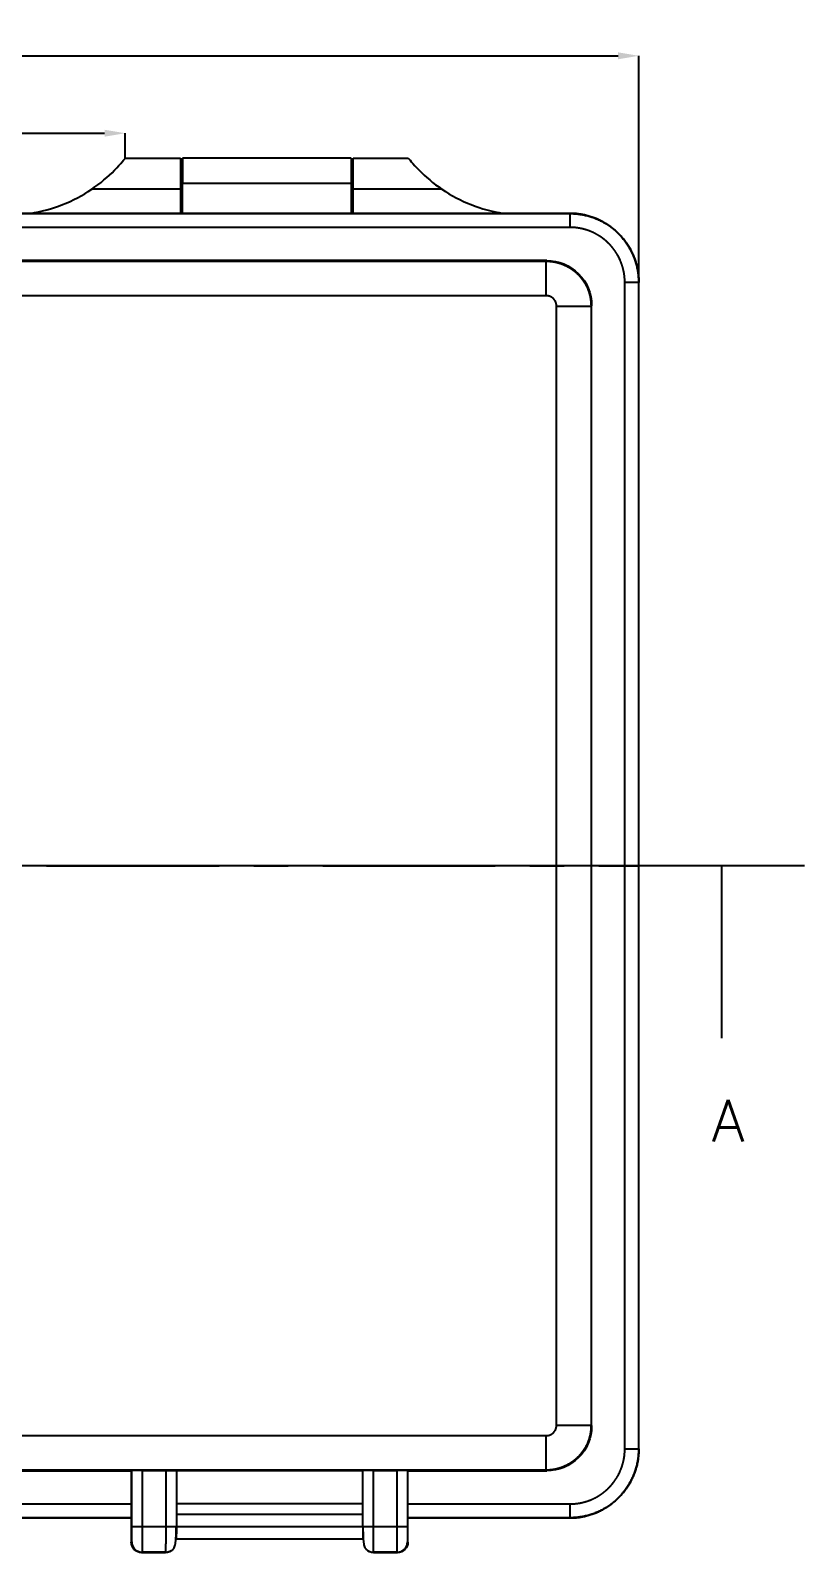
# Model space of a CAD drawing. Header units: inches. Extents: x 231 to 1236, y 43 to 508.
# Drawn here: x 778.5 to 890.6, y 263.8 to 484.3 of the extents above; entities that cross this region are included whole.
import ezdxf
from ezdxf.lldxf.tags import DXFTag

# ---------------------------------------------------------------- set-up
doc = ezdxf.new("R2010")
doc.units = ezdxf.units.IN
doc.header["$MEASUREMENT"] = 0
doc.linetypes.add('CENTER', pattern=[2, 1.25, -0.25, 0.25, -0.25])
for name, color, linetype in [('1', 7, 'Continuous'), ('图层1', 10, 'CENTER'), ('尺寸线', 80, 'Continuous')]:
    doc.layers.add(name, color=color, linetype=linetype)
doc.styles.add('blockfont', font='simplex.shx', dxfattribs={"bigfont": 'bigfont'})
tags = doc.linetypes.add('PHANTOM', pattern=[2.5, 1.25, -0.25, 0.25, -0.25, 0.25, -0.25]).pattern_tags.tags
tags[14:15] = [DXFTag(74, 4), DXFTag(75, 0), DXFTag(340, '0'), DXFTag(46, 0.0), DXFTag(50, 0.0), DXFTag(44, 0.0), DXFTag(45, 0.0)]
tags[12:13] = [DXFTag(74, 4), DXFTag(75, 0), DXFTag(340, '0'), DXFTag(46, 0.0), DXFTag(50, 0.0), DXFTag(44, 0.0), DXFTag(45, 0.0)]
tags[10:11] = [DXFTag(74, 4), DXFTag(75, 0), DXFTag(340, '0'), DXFTag(46, 0.0), DXFTag(50, 0.0), DXFTag(44, 0.0), DXFTag(45, 0.0)]
tags[8:9] = [DXFTag(74, 4), DXFTag(75, 0), DXFTag(340, '0'), DXFTag(46, 0.0), DXFTag(50, 0.0), DXFTag(44, 0.0), DXFTag(45, 0.0)]
tags[6:7] = [DXFTag(74, 4), DXFTag(75, 0), DXFTag(340, '0'), DXFTag(46, 0.0), DXFTag(50, 0.0), DXFTag(44, 0.0), DXFTag(45, 0.0)]
tags[4:5] = [DXFTag(74, 4), DXFTag(75, 0), DXFTag(340, '0'), DXFTag(46, 0.0), DXFTag(50, 0.0), DXFTag(44, 0.0), DXFTag(45, 0.0)]
doc.dimstyles.get("Standard").update_dxf_attribs({"dimtxt": 3, "dimasz": 3, "dimexe": 0, "dimexo": 0, "dimgap": 0.2, "dimtad": 1, "dimtoh": 1, "dimzin": 0, "dimdsep": 46, "dimtxsty": 'Standard', "dimcen": 0, "dimadec": 0, "dimazin": 0, "dimtfac": 1, "dimtofl": 0, "dimtmove": 0, "dimatfit": 3, "dimfxl": 1, "dimtolj": 1, "dimtzin": 0, "dimarcsym": 2})

# ---------------------------------------------------------------- blocks, each defined once
blk = doc.blocks.new('*D28')
at = {"layer": 'Defpoints', "color": 0}
for p in [(866.62, 480.62), (580.82, 442.67), (866.62, 442.67)]:
    blk.add_point(p, dxfattribs=at)
at = {"layer": '尺寸线', "color": 0, "lineweight": -2}
for p, q in [((580.82, 442.67), (580.82, 480.62)), ((583.82, 480.62), (863.62, 480.62)), ((866.62, 442.67), (866.62, 480.62))]:
    blk.add_line(p, q, dxfattribs=at)
at = {"layer": '尺寸线', "color": 0}
for points in [[(583.82, 481.12), (583.82, 480.12), (580.82, 480.62)], [(863.62, 481.12), (863.62, 480.12), (866.62, 480.62)]]:
    blk.add_solid(points, dxfattribs=at)
at = {"layer": '尺寸线', "color": 0, "insert": (723.72, 482.32), "char_height": 3, "attachment_point": 5}
blk.add_mtext('\\A1;285.80', dxfattribs=at)
blk = doc.blocks.new('*D30')
at = {"layer": 'Defpoints', "color": 0}
for p in [(792.22, 469.4), (655.22, 465.79), (792.22, 465.79)]:
    blk.add_point(p, dxfattribs=at)
at = {"layer": '尺寸线', "color": 0, "lineweight": -2}
for p, q in [((655.22, 465.79), (655.22, 469.4)), ((658.22, 469.4), (789.22, 469.4)), ((792.22, 465.79), (792.22, 469.4))]:
    blk.add_line(p, q, dxfattribs=at)
at = {"layer": '尺寸线', "color": 0}
for points in [[(658.22, 469.9), (658.22, 468.9), (655.22, 469.4)], [(789.22, 469.9), (789.22, 468.9), (792.22, 469.4)]]:
    blk.add_solid(points, dxfattribs=at)
at = {"layer": '尺寸线', "color": 0, "insert": (723.72, 471.1), "char_height": 3, "attachment_point": 5}
blk.add_mtext('\\A1;137.00', dxfattribs=at)

msp = doc.modelspace()

# ---------------------------------------------------------------- linework, layer by layer
at = {"color": 0}
msp.add_solid([(878.637, 363.292), (880.245, 357.292), (877.029, 357.292), (878.637, 363.292)], dxfattribs=at)
at = {"layer": '1', "color": 0}
for p, q in [((792.224, 465.792), (800.224, 465.792)), ((792.224, 465.792), (800.224, 465.792)), ((800.224, 465.792), (800.224, 461.292)), ((800.224, 465.792), (800.224, 461.292)), ((824.924, 465.792), (800.524, 465.792)), ((800.524, 465.792), (800.524, 462.18)), ((824.924, 465.792), (824.924, 462.18)), ((825.224, 461.292), (825.224, 465.792)), ((825.224, 465.792), (833.224, 465.792)), ((825.224, 461.292), (825.224, 465.792)), ((825.224, 465.792), (833.224, 465.792)), ((800.224, 461.292), (787.35, 461.292)), ((800.224, 461.292), (787.35, 461.292)), ((800.525, 463.042), (800.224, 463.042)), ((800.525, 463.042), (800.224, 463.042)), ((800.524, 463.042), (800.224, 463.042)), ((800.224, 461.292), (800.524, 461.292)), ((800.224, 461.292), (800.524, 461.292)), ((800.224, 461.292), (800.224, 457.792)), ((800.224, 461.292), (800.524, 461.292)), ((800.224, 461.292), (800.224, 457.792)), ((800.524, 462.18), (824.924, 462.18)), ((800.524, 457.765), (800.524, 462.18)), ((825.224, 463.042), (824.924, 463.042)), ((825.224, 463.042), (824.924, 463.042)), ((825.224, 463.042), (824.924, 463.042)), ((824.924, 462.18), (824.924, 457.765)), ((824.924, 461.292), (825.224, 461.292)), ((824.924, 461.292), (825.224, 461.292)), ((824.924, 461.292), (825.224, 461.292)), ((825.224, 457.792), (825.224, 461.292)), ((838.098, 461.292), (825.224, 461.292)), ((825.224, 457.792), (825.224, 461.292)), ((838.098, 461.292), (825.224, 461.292)), ((800.224, 459.542), (800.524, 459.542)), ((800.224, 459.542), (800.524, 459.542)), ((800.224, 459.542), (800.524, 459.542)), ((824.924, 459.542), (825.224, 459.542)), ((824.924, 459.542), (825.224, 459.542)), ((824.924, 459.542), (825.224, 459.542)), ((590.823, 457.764), (856.626, 457.764)), ((800.524, 457.792), (646.924, 457.792)), ((824.924, 457.765), (800.524, 457.765)), ((856.626, 457.792), (824.924, 457.792)), ((856.626, 457.792), (846.974, 457.792)), ((856.626, 457.792), (846.974, 457.792)), ((856.626, 457.764), (856.626, 455.764)), ((856.626, 455.764), (590.823, 455.764)), ((853.286, 450.954), (594.163, 450.954)), ((594.252, 450.864), (853.197, 450.864)), ((853.197, 450.864), (853.286, 450.954)), ((853.197, 445.864), (853.197, 450.864)), ((866.596, 447.794), (864.596, 447.794)), ((864.596, 278.791), (864.596, 447.794)), ((866.596, 447.794), (866.596, 278.791)), ((866.624, 278.791), (866.624, 447.794)), ((866.624, 278.791), (866.624, 447.794)), ((866.624, 278.791), (866.624, 447.794)), ((853.197, 445.864), (594.252, 445.864)), ((854.696, 282.22), (854.696, 444.364)), ((854.696, 444.364), (859.696, 444.364)), ((859.786, 444.454), (859.696, 444.364)), ((859.696, 444.364), (859.696, 282.22)), ((859.786, 282.131), (859.786, 444.454)), ((878.637, 338.292), (878.637, 363.292)), ((594.252, 280.72), (853.197, 280.72)), ((853.197, 275.72), (853.197, 280.72)), ((854.696, 282.22), (859.696, 282.22)), ((859.696, 282.22), (859.786, 282.131)), ((864.596, 278.791), (866.596, 278.791)), ((853.197, 275.72), (594.252, 275.72)), ((793.158, 275.665), (793.124, 275.631)), ((793.158, 267.543), (793.158, 275.665)), ((794.658, 275.673), (798.118, 275.673)), ((794.658, 275.673), (794.658, 267.543)), ((798.118, 267.543), (798.118, 275.673)), ((799.618, 275.665), (799.618, 267.543)), ((826.63, 267.543), (826.63, 275.665)), ((828.13, 275.673), (831.59, 275.673)), ((828.13, 275.673), (828.13, 267.543)), ((831.59, 267.543), (831.59, 275.673)), ((833.124, 275.631), (833.09, 275.665)), ((833.09, 275.665), (833.09, 267.543)), ((853.286, 275.631), (853.197, 275.72)), ((654.324, 275.631), (793.124, 275.631)), ((793.124, 270.821), (793.124, 275.631)), ((826.63, 275.63), (799.619, 275.631)), ((833.124, 275.631), (853.286, 275.631)), ((833.124, 275.631), (833.124, 270.821)), ((654.324, 270.821), (793.124, 270.821)), ((826.63, 270.821), (799.619, 270.821)), ((826.63, 269.293), (799.619, 269.293)), ((826.63, 269.293), (799.619, 269.293)), ((833.124, 270.821), (856.626, 270.821)), ((856.626, 270.821), (856.626, 268.821)), ((793.114, 268.821), (654.335, 268.821)), ((697.857, 268.792), (793.086, 268.792)), ((697.857, 268.792), (793.085, 268.792)), ((697.857, 268.792), (793.085, 268.792)), ((793.114, 268.821), (793.086, 268.792)), ((793.086, 268.792), (793.086, 265.282)), ((793.158, 267.543), (794.658, 267.543)), ((794.658, 267.543), (798.118, 267.543)), ((798.118, 267.543), (799.618, 267.543)), ((799.619, 267.543), (826.63, 267.543)), ((799.619, 267.543), (826.63, 267.543)), ((826.63, 267.543), (828.13, 267.543)), ((828.13, 267.543), (831.59, 267.543)), ((831.59, 267.543), (833.09, 267.543)), ((833.163, 268.792), (833.135, 268.821)), ((856.626, 268.821), (833.135, 268.821)), ((833.163, 265.282), (833.163, 268.792)), ((833.163, 268.792), (856.626, 268.792)), ((833.163, 268.792), (856.626, 268.792)), ((833.163, 268.792), (856.626, 268.792)), ((793.086, 265.282), (793.147, 265.343)), ((799.597, 265.793), (826.642, 265.793)), ((799.597, 265.793), (826.642, 265.793)), ((833.102, 265.343), (833.163, 265.282)), ((794.647, 263.843), (794.586, 263.782)), ((794.586, 263.782), (798.046, 263.782)), ((798.107, 263.843), (794.647, 263.843)), ((798.046, 263.782), (798.107, 263.843)), ((799.106, 264.221), (799.168, 264.283)), ((827.081, 264.283), (827.142, 264.221)), ((831.602, 263.843), (828.142, 263.843)), ((828.142, 263.843), (828.203, 263.782)), ((828.203, 263.782), (831.663, 263.782)), ((831.663, 263.782), (831.602, 263.843))]:
    msp.add_line(p, q, dxfattribs=at)
at = {"layer": '1', "color": 0, "linetype": 'PHANTOM', "ltscale": 26.706038}
msp.add_line((890.637, 363.292), (556.812, 363.292), dxfattribs=at)
at = {"layer": '1', "color": 0}
for centre, start, end in [((775.034, 479.522), 278.99657, 304.04411), ((775.034, 479.522), 278.99657, 304.04411), ((850.415, 479.522), 235.95589, 261.00343), ((850.415, 479.522), 235.95589, 261.00343)]:
    msp.add_arc(centre, 22, start, end, dxfattribs=at)
at = {"layer": '1', "color": 0, "extrusion": (0, 0, -1)}
for centre, radius, start, end in [((-853.286, 444.454), 6.5, 90, 180.00064), ((-853.286, 282.131), 6.5, 180, 270.00064), ((-794.586, 265.282), 1.5, 270, 0.00064), ((-831.663, 265.282), 1.5, 180, 270.00064), ((-798.046, 265.282), 1.5, 225.00002, 269.99936), ((-828.203, 265.282), 1.5, 270, 314.99968)]:
    msp.add_arc(centre, radius, start, end, dxfattribs=at)
at = {"layer": '1', "color": 0}
for centre, major_axis, ratio, start_param, end_param in [((794.656, 275.667), (-1.5, 0), 0.005236, 4.7123949, 6.2831853), ((828.133, 275.662), (-1.5, 0), 0.005236, 4.712395, 6.2831853), ((831.59, 275.665), (-1.5, 0), 0.005236, 3.1468268, 4.712389), ((793.111, 270.823), (0, -2), 0.005236, 0, 1.5707904), ((833.135, 270.821), (0, 2), 0.005236, 1.5707963, 3.1363585), ((826.642, 267.543), (0, 1.75), 0.005236, 1.5707963, 3.1415649), ((826.642, 267.543), (0, 1.75), 0.005236, 1.5707963, 3.1415649), ((794.644, 265.345), (-1.061, 1.061), 0.999973, 0.7854119, 2.3561534), ((831.604, 265.34), (-1.061, -1.061), 0.999973, 0.7854393, 2.3561808), ((798.104, 265.345), (-1.061, 1.061), 0.999973, 2.35797, 3.1424609), ((828.144, 265.34), (-1.061, -1.061), 0.999973, 6.2806182, 7.0668026)]:
    msp.add_ellipse(centre, major_axis=major_axis, ratio=ratio, start_param=start_param, end_param=end_param, dxfattribs=at)
at = {"layer": '1', "color": 0, "extrusion": (0, 0, -1)}
msp.add_ellipse((798.118, 275.665), major_axis=(1.5, 0), ratio=0.005236, start_param=4.712389, end_param=6.2884213, dxfattribs=at)
at = {"layer": '1', "color": 0}
for points, degree, knots in [([(787.35, 461.292), (788.589, 462.129), (789.741, 463.108), (791.581, 464.965), (792.227, 465.796), (792.223, 465.79)], 3, [0, 0, 0, 0, 0.5, 0.5, 1, 1, 1, 1]), ([(787.35, 461.292), (788.589, 462.129), (789.741, 463.108), (791.581, 464.965), (792.227, 465.796), (792.223, 465.79)], 3, [0, 0, 0, 0, 0.5, 0.5, 1, 1, 1, 1]), ([(833.223, 465.794), (833.226, 465.79), (833.869, 464.964), (835.703, 463.112), (836.86, 462.129), (838.098, 461.292)], 3, [0, 0, 0, 0, 0.5, 0.5, 1, 1, 1, 1]), ([(833.223, 465.794), (833.226, 465.79), (833.869, 464.964), (835.703, 463.112), (836.86, 462.129), (838.098, 461.292)], 3, [0, 0, 0, 0, 0.5, 0.5, 1, 1, 1, 1]), ([(864.25, 450.117), (864.136, 450.491), (863.987, 450.85), (863.838, 451.209), (863.653, 451.554), (863.468, 451.9), (863.249, 452.227), (862.812, 452.88), (862.26, 453.431), (861.986, 453.706), (861.68, 453.957), (861.375, 454.206), (861.049, 454.423), (860.397, 454.859), (859.677, 455.157), (859.315, 455.307), (858.936, 455.422), (858.563, 455.534), (858.179, 455.611), (857.408, 455.764), (856.626, 455.764)], 2, [0.1875, 0.1875, 0.1875, 0.25, 0.25, 0.3125, 0.3125, 0.375, 0.375, 0.5, 0.5, 0.5625, 0.5625, 0.625, 0.625, 0.75, 0.75, 0.8125, 0.8125, 0.875, 0.875, 1, 1, 1]), ([(853.197, 450.864), (853.237, 450.864), (853.317, 450.864), (853.437, 450.86), (853.557, 450.855), (853.677, 450.847), (853.796, 450.837), (853.916, 450.825), (854.035, 450.81), (854.154, 450.794), (854.273, 450.775), (854.391, 450.754), (854.509, 450.731), (854.626, 450.706), (854.743, 450.678), (854.86, 450.648), (854.975, 450.617), (855.091, 450.583), (855.205, 450.547), (855.319, 450.508), (855.432, 450.468), (855.545, 450.426), (855.656, 450.381), (855.767, 450.335), (855.877, 450.286), (855.986, 450.236), (856.094, 450.183), (856.201, 450.129), (856.307, 450.072), (856.412, 450.014), (856.516, 449.953), (856.618, 449.891), (856.72, 449.827), (856.82, 449.761), (856.919, 449.693), (857.017, 449.623), (857.114, 449.552), (857.209, 449.479), (857.303, 449.403), (857.395, 449.327), (857.486, 449.248), (857.576, 449.168), (857.664, 449.086), (857.75, 449.003), (857.835, 448.918), (857.918, 448.832), (858, 448.744), (858.08, 448.654), (858.159, 448.563), (858.236, 448.471), (858.311, 448.377), (858.384, 448.282), (858.455, 448.185), (858.525, 448.087), (858.593, 447.988), (858.659, 447.888), (858.723, 447.786), (858.785, 447.684), (858.846, 447.58), (858.904, 447.475), (858.961, 447.369), (859.015, 447.262), (859.068, 447.154), (859.118, 447.045), (859.167, 446.935), (859.213, 446.824), (859.258, 446.713), (859.3, 446.6), (859.34, 446.487), (859.379, 446.373), (859.415, 446.259), (859.449, 446.143), (859.48, 446.028), (859.51, 445.911), (859.538, 445.794), (859.563, 445.677), (859.586, 445.559), (859.607, 445.441), (859.626, 445.322), (859.642, 445.203), (859.657, 445.084), (859.669, 444.964), (859.679, 444.845), (859.687, 444.725), (859.692, 444.605), (859.696, 444.485), (859.696, 444.405), (859.696, 444.364)], 3, [0, 0, 0, 0, 0.0117647, 0.0235294, 0.0352941, 0.0470588, 0.0588236, 0.0705883, 0.082353, 0.0941177, 0.1058824, 0.1176471, 0.1294118, 0.1411765, 0.1529412, 0.1647059, 0.1764706, 0.1882353, 0.2, 0.2117647, 0.2235295, 0.2352942, 0.2470589, 0.2588236, 0.2705883, 0.282353, 0.2941177, 0.3058824, 0.3176471, 0.3294118, 0.3411765, 0.3529412, 0.3647059, 0.3764706, 0.3882353, 0.4, 0.4117647, 0.4235294, 0.4352941, 0.4470588, 0.4588235, 0.4705882, 0.4823529, 0.4941176, 0.5058823, 0.517647, 0.5294117, 0.5411765, 0.5529412, 0.5647059, 0.5764706, 0.5882353, 0.6, 0.6117647, 0.6235294, 0.6352941, 0.6470588, 0.6588235, 0.6705882, 0.6823529, 0.6941176, 0.7058823, 0.717647, 0.7294117, 0.7411764, 0.7529411, 0.7647058, 0.7764705, 0.7882352, 0.7999999, 0.8117647, 0.8235294, 0.8352941, 0.8470588, 0.8588235, 0.8705882, 0.8823529, 0.8941176, 0.9058823, 0.917647, 0.9294117, 0.9411764, 0.9529412, 0.9647059, 0.9764706, 0.9882353, 1, 1, 1, 1]), ([(864.596, 447.794), (864.596, 448.579), (864.441, 449.355), (864.364, 449.741), (864.25, 450.117)], 2, [0, 0, 0, 0.125, 0.125, 0.1875, 0.1875, 0.1875]), ([(854.591, 444.917), (854.535, 445.058), (854.452, 445.185), (854.367, 445.315), (854.257, 445.425), (854.148, 445.535), (854.017, 445.62), (853.891, 445.703), (853.749, 445.759), (853.613, 445.813), (853.469, 445.839), (853.335, 445.864), (853.197, 445.864)], 2, [0.25, 0.25, 0.25, 0.375, 0.375, 0.5, 0.5, 0.625, 0.625, 0.75, 0.75, 0.875, 0.875, 1, 1, 1]), ([(859.696, 282.22), (859.696, 282.18), (859.696, 282.1), (859.692, 281.98), (859.687, 281.86), (859.679, 281.74), (859.669, 281.62), (859.657, 281.501), (859.642, 281.382), (859.626, 281.263), (859.607, 281.144), (859.586, 281.026), (859.563, 280.908), (859.538, 280.79), (859.51, 280.673), (859.48, 280.557), (859.449, 280.441), (859.415, 280.326), (859.379, 280.211), (859.34, 280.098), (859.3, 279.984), (859.258, 279.872), (859.213, 279.76), (859.167, 279.65), (859.118, 279.54), (859.068, 279.431), (859.015, 279.323), (858.961, 279.216), (858.904, 279.11), (858.846, 279.005), (858.785, 278.901), (858.723, 278.798), (858.659, 278.697), (858.593, 278.596), (858.525, 278.497), (858.455, 278.399), (858.384, 278.303), (858.311, 278.208), (858.236, 278.114), (858.159, 278.021), (858.08, 277.93), (858, 277.841), (857.918, 277.753), (857.835, 277.666), (857.75, 277.581), (857.664, 277.498), (857.576, 277.416), (857.486, 277.336), (857.395, 277.258), (857.303, 277.181), (857.209, 277.106), (857.114, 277.033), (857.017, 276.961), (856.919, 276.892), (856.82, 276.824), (856.72, 276.758), (856.618, 276.694), (856.516, 276.631), (856.412, 276.571), (856.307, 276.512), (856.201, 276.456), (856.094, 276.401), (855.986, 276.349), (855.877, 276.298), (855.767, 276.25), (855.656, 276.203), (855.545, 276.159), (855.432, 276.116), (855.319, 276.076), (855.205, 276.038), (855.091, 276.002), (854.975, 275.968), (854.86, 275.936), (854.743, 275.907), (854.626, 275.879), (854.509, 275.854), (854.391, 275.831), (854.273, 275.81), (854.154, 275.791), (854.035, 275.774), (853.916, 275.76), (853.796, 275.748), (853.677, 275.738), (853.557, 275.73), (853.437, 275.724), (853.317, 275.721), (853.237, 275.72), (853.197, 275.72)], 3, [0, 0, 0, 0, 0.0117647, 0.0235294, 0.0352941, 0.0470588, 0.0588236, 0.0705883, 0.082353, 0.0941177, 0.1058824, 0.1176471, 0.1294118, 0.1411765, 0.1529412, 0.1647059, 0.1764706, 0.1882353, 0.2, 0.2117647, 0.2235295, 0.2352942, 0.2470589, 0.2588236, 0.2705883, 0.282353, 0.2941177, 0.3058824, 0.3176471, 0.3294118, 0.3411765, 0.3529412, 0.3647059, 0.3764706, 0.3882353, 0.4, 0.4117647, 0.4235294, 0.4352941, 0.4470588, 0.4588235, 0.4705882, 0.4823529, 0.4941176, 0.5058823, 0.5176471, 0.5294118, 0.5411765, 0.5529412, 0.5647059, 0.5764706, 0.5882353, 0.6, 0.6117647, 0.6235294, 0.6352941, 0.6470588, 0.6588235, 0.6705882, 0.6823529, 0.6941176, 0.7058823, 0.717647, 0.7294117, 0.7411764, 0.7529411, 0.7647058, 0.7764705, 0.7882352, 0.8, 0.8117647, 0.8235294, 0.8352941, 0.8470588, 0.8588235, 0.8705882, 0.8823529, 0.8941176, 0.9058823, 0.917647, 0.9294117, 0.9411764, 0.9529412, 0.9647059, 0.9764706, 0.9882353, 1, 1, 1, 1]), ([(853.197, 280.72), (853.334, 280.72), (853.469, 280.745), (853.612, 280.772), (853.749, 280.825), (853.89, 280.881), (854.017, 280.965), (854.147, 281.049), (854.257, 281.159)], 2, [0, 0, 0, 0.125, 0.125, 0.25, 0.25, 0.375, 0.375, 0.5, 0.5, 0.5]), ([(854.257, 281.159), (854.367, 281.269), (854.452, 281.399), (854.535, 281.526), (854.591, 281.668)], 2, [0.5, 0.5, 0.5, 0.625, 0.625, 0.75, 0.75, 0.75]), ([(856.626, 270.821), (857.411, 270.821), (858.187, 270.976), (858.573, 271.053), (858.949, 271.167), (859.323, 271.28), (859.682, 271.43), (860.041, 271.579), (860.386, 271.764), (860.732, 271.949), (861.059, 272.168), (861.712, 272.605), (862.263, 273.156), (862.538, 273.431), (862.789, 273.737), (863.038, 274.041), (863.255, 274.367), (863.691, 275.02), (863.989, 275.74), (864.139, 276.102), (864.254, 276.48), (864.366, 276.853), (864.443, 277.238), (864.596, 278.009), (864.596, 278.791)], 2, [0, 0, 0, 0.125, 0.125, 0.1875, 0.1875, 0.25, 0.25, 0.3125, 0.3125, 0.375, 0.375, 0.5, 0.5, 0.5625, 0.5625, 0.625, 0.625, 0.75, 0.75, 0.8125, 0.8125, 0.875, 0.875, 1, 1, 1]), ([(794.658, 267.543), (794.658, 267.233), (794.658, 266.601), (794.657, 265.697), (794.655, 264.848), (794.652, 264.051), (794.649, 263.919), (794.647, 263.843)], 3, [0, 0, 0, 0, 0.1609788, 0.3279813, 0.5010041, 0.7117273, 1, 1, 1, 1]), ([(798.107, 263.843), (798.108, 263.866), (798.11, 263.907), (798.112, 264.189), (798.114, 264.536), (798.116, 265.126), (798.118, 266.109), (798.118, 267.074), (798.118, 267.543)], 3, [0, 0, 0, 0, 0.1547567, 0.2898905, 0.4053694, 0.501166, 0.7572768, 1, 1, 1, 1]), ([(799.168, 264.283), (799.272, 264.399), (799.44, 264.712), (799.546, 265.442), (799.587, 266.411), (799.597, 267.141), (799.594, 267.543)], 3, [0, 0, 0, 0, 0.2426781, 0.4862271, 0.7356124, 1, 1, 1, 1]), ([(826.655, 267.543), (826.652, 267.141), (826.662, 266.411), (826.702, 265.442), (826.808, 264.712), (826.977, 264.399), (827.081, 264.283)], 3, [0, 0, 0, 0, 0.2643876, 0.5137729, 0.7573219, 1, 1, 1, 1]), ([(828.13, 267.543), (828.13, 267.233), (828.13, 266.601), (828.132, 265.697), (828.134, 264.848), (828.137, 264.051), (828.14, 263.919), (828.142, 263.843)], 3, [0, 0, 0, 0, 0.1609788, 0.3279814, 0.5010041, 0.7117273, 1, 1, 1, 1]), ([(831.602, 263.843), (831.601, 263.866), (831.599, 263.907), (831.597, 264.189), (831.595, 264.536), (831.593, 265.126), (831.591, 266.109), (831.59, 267.074), (831.59, 267.543)], 3, [0, 0, 0, 0, 0.1547568, 0.2898906, 0.4053695, 0.501166, 0.7572768, 1, 1, 1, 1]), ([(833.09, 267.144), (833.091, 266.935), (833.091, 266.736), (833.091, 266.529), (833.092, 266.343), (833.093, 266.153), (833.094, 265.992)], 2, [0.125, 0.125, 0.125, 0.25, 0.25, 0.375, 0.375, 0.5, 0.5, 0.5]), ([(793.153, 265.706), (793.154, 265.83), (793.155, 265.992), (793.156, 266.152), (793.157, 266.343)], 2, [0.375, 0.375, 0.375, 0.5, 0.5, 0.625, 0.625, 0.625]), ([(833.095, 265.706), (833.096, 265.584), (833.097, 265.501), (833.099, 265.422), (833.1, 265.382)], 2, [0.625, 0.625, 0.625, 0.75, 0.75, 0.875, 0.875, 0.875])]:
    msp.add_open_spline(points, degree=degree, knots=knots, dxfattribs=at)
for points, weights in [([(866.625, 447.794), (866.625, 453.651), (862.483, 457.793), (856.626, 457.793)], [1, 0.804742357602, 0.804742357602, 1]), ([(856.626, 457.792), (862.483, 457.792), (866.624, 453.651), (866.624, 447.794)], [1, 0.804809640383, 0.804809640383, 1]), ([(856.626, 457.792), (862.483, 457.792), (866.624, 453.651), (866.624, 447.794)], [1, 0.804809640383, 0.804809640383, 1]), ([(856.626, 457.764), (862.466, 457.764), (866.596, 453.634), (866.596, 447.794)], [1, 0.804742370398, 0.804742370398, 1]), ([(866.596, 278.791), (866.596, 272.95), (862.466, 268.82), (856.626, 268.82)], [1, 0.804742370398, 0.804742370398, 1]), ([(856.626, 268.792), (862.483, 268.792), (866.625, 272.934), (866.625, 278.791)], [1, 0.804742357602, 0.804742357602, 1]), ([(866.624, 278.791), (866.624, 272.933), (862.483, 268.792), (856.626, 268.792)], [1, 0.804809640383, 0.804809640383, 1]), ([(866.624, 278.791), (866.624, 272.933), (862.483, 268.792), (856.626, 268.792)], [1, 0.804809640383, 0.804809640383, 1]), ([(799.615, 267.543), (799.615, 266.668), (799.612, 265.793), (799.606, 265.793)], [1, 0.66667155895, 0.50000489232, 0.500000000108]), ([(799.615, 267.543), (799.615, 266.668), (799.612, 265.793), (799.606, 265.793)], [1, 0.66667155895, 0.50000489232, 0.500000000108])]:
    msp.add_rational_spline(points, weights, degree=3, dxfattribs=at)
for points, degree in [([(856.626, 457.764), (856.626, 457.792)], 1), ([(866.596, 447.794), (866.625, 447.794)], 1), ([(854.671, 444.637), (854.645, 444.78), (854.591, 444.917)], 2), ([(854.696, 444.364), (854.696, 444.502), (854.671, 444.637)], 2), ([(854.591, 281.668), (854.645, 281.803), (854.671, 281.947)], 2), ([(854.671, 281.947), (854.696, 282.082), (854.696, 282.22)], 2), ([(866.596, 278.791), (866.624, 278.791)], 1), ([(793.158, 267.144), (793.158, 267.341), (793.158, 267.543)], 2), ([(793.158, 266.736), (793.158, 266.934), (793.158, 267.144)], 2), ([(833.09, 267.543), (833.09, 267.342), (833.09, 267.144)], 2), ([(856.626, 268.82), (856.626, 268.792)], 1), ([(793.146, 265.342), (793.149, 265.345), (793.149, 265.382)], 2), ([(793.149, 265.382), (793.15, 265.422), (793.151, 265.501)], 2), ([(793.151, 265.501), (793.152, 265.583), (793.153, 265.706)], 2), ([(793.157, 266.343), (793.157, 266.529), (793.158, 266.736)], 2), ([(833.094, 265.992), (833.094, 265.831), (833.095, 265.706)], 2), ([(833.1, 265.382), (833.1, 265.345), (833.103, 265.342)], 2)]:
    msp.add_open_spline(points, degree=degree, dxfattribs=at)
at = {"layer": '图层1', "ltscale": 20}
msp.add_line((580.824, 363.292), (866.624, 363.292), dxfattribs=at)

# ---------------------------------------------------------------- texts
at = {"layer": '1', "color": 0, "style": 'blockfont', "width": 1.038}
msp.add_text('A', height=6, dxfattribs=at).set_placement((877.168, 323.355))

# ---------------------------------------------------------------- dimensions: what is measured, and where the dimension line sits
at = {"layer": '尺寸线'}
for base, p1, p2, picture, middle in [((866.624, 480.624), (580.824, 442.671), (866.624, 442.671), '*D28', (723.724, 482.324)), ((792.224, 469.399), (655.223, 465.794), (792.224, 465.792), '*D30', (723.724, 471.099))]:
    dim = msp.add_linear_dim(base=base, p1=p1, p2=p2, dimstyle='Standard', dxfattribs=at)
    dim.commit()
    dim.dimension.update_dxf_attribs({"geometry": picture, "text_midpoint": middle})

doc.saveas('drawing.dxf')
